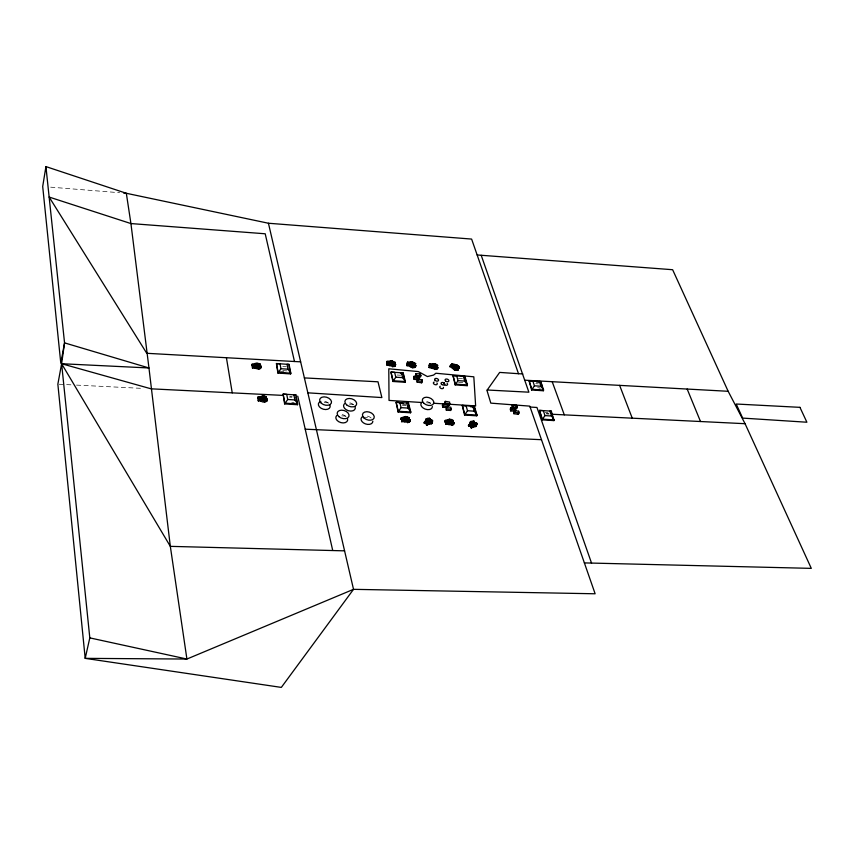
<?xml version="1.0" encoding="UTF-8"?>
<svg xmlns="http://www.w3.org/2000/svg" width="854" height="854" viewBox="0 0 854 854"><rect width="100%" height="100%" fill="white"/><g stroke="black" fill="none" stroke-linecap="round" stroke-linejoin="round"><path stroke-width="0.64" stroke-dasharray="4.27 3.2" d="M539.963 388.623L540.251 387.908L537.646 387.737M546.56 413.987L549.09 414.115M59.193 384.236L71.181 384.834M76.508 385.101L140.44 388.292M341.728 415.855L345.464 416.09M363.185 417.158L370.583 417.606M291.758 402.287L294.139 402.437M426.434 402.789L432.487 403.173M289.784 396.373L292.164 396.523M545.268 412.514L547.894 412.685M289.57 397.121L291.94 397.27M546.293 413.315L548.919 413.475M402.672 404.55L406.12 404.775M402.426 405.287L405.863 405.501M324.274 402.554L328 402.789M349.393 404.123L353.086 404.358M282.813 370.636L287.499 370.946M458.555 382.432L462.996 382.731M280.251 371.223L283.763 371.458M282.802 366.526L286.314 366.761M458.449 378.429L462.43 378.706M535.778 383.67L538.372 383.852M397.163 375.013L400.547 375.237M50.664 187.165L119.688 192.737M430.576 403.408L429.359 402.554A5.967 3.854 19.8 0 0 424.982 401.348M353.631 404.753L352.424 403.878A6.063 3.982 17.9 0 0 347.962 402.65M371.138 418.012L369.921 417.126A6.085 4.014 18.4 0 0 365.437 415.898M328.544 403.184L327.338 402.309A6.085 4.014 17.2 0 0 321.424 401.22M346.009 416.485L344.792 415.61A6.117 4.046 17.8 0 0 340.298 414.371"/><path stroke-width="1.28" d="M393.374 362.694C394.185 360.858 389.285 360.356 390.246 362.576L392.829 363.078L393.438 361.733M393.416 364.829L393.481 363.783L392.68 363.452L390.524 363.398L390.566 364.594L393.481 364.637L390.63 364.402L390.524 363.398M393.566 363.729L394.836 363.42M389.275 362.384L388.036 362.459L388.026 363.815L389.146 364.028L389.275 362.384L386.734 362.982L387.097 361.338L391.847 360.879L395.199 362.363L393.918 362.672L393.416 363.964L390.459 363.58M393.918 362.672L394.217 363.985L395.615 364.669L395.167 366.11L393.982 366.569L386.841 365.042L387.204 363.356L389.146 364.028M386.841 365.042L387.193 363.985L392.829 365.672L395.615 364.669M390.246 362.576L390.321 361.317M387.193 363.985L387.204 363.356M386.734 362.982L387.097 361.338M261.004 400.921L258.356 401.006L258.666 399.918L261.313 399.821C259.915 402.661 265.69 402.458 266.992 400.942L267.153 398.957L265.754 398.871L265.188 397.462L266.416 396.929L264.921 396.192L262.722 395.786L260.385 396.726L260.075 397.815M266.992 400.942L267.323 399.416M476.906 423.37L475.924 426.509L473.255 427.181L473.308 425.836L476.329 425.452L476.906 423.37L473.511 422.025L474.237 421.417L473.778 421.033L470.554 421.502L470.148 422.559L471.162 422.367M254.77 366.43L252.656 366.355L252.474 368.117C254.94 367.316 260.182 371.138 260.822 367.241L261.132 366.152L259.755 366.056L259.2 364.69L260.406 364.188L256.787 363.067L252.143 364.21L251.962 365.928L254.524 365.032L254.673 366.772L253.521 366.697L253.264 365.256L254.428 365.373L254.673 366.772M261.132 366.152C260.481 370.049 255.239 366.217 252.773 367.017L252.474 368.117M475.742 424.15L475.635 424.854L475.742 424.15L474.055 423.477L472.913 424.822L474.077 425.708L475.71 424.673M426.904 419.57L425.868 419.762L426.253 418.706L429.53 418.225L429.989 418.62L429.242 419.239L432.658 420.584L432.007 422.677L428.943 423.061L428.9 424.417L431.622 423.744L432.263 421.652M431.323 422.079L431.441 421.364L429.743 420.691L428.559 422.047L429.722 422.933L431.398 421.887L429.722 422.933M436.501 366.868L437.856 367.615L437.355 369.035L436.116 369.419L429.082 367.53L430.074 367.092L430.202 365.79L429.156 365.523L429.594 363.9L434.408 363.719L436.405 364.455L437.643 365.352L436.33 365.576L436.127 367.925L435.956 366.633L437.259 366.409M435.775 365.565L435.924 364.637L432.818 364.06L432.647 365.277L435.198 365.907L435.85 365.384L435.198 365.907M429.082 367.53L429.455 366.473L434.964 368.426L437.728 367.978M432.647 365.277L432.818 364.06M429.156 365.523L429.22 364.957M429.594 363.9L431.686 365.042L431.441 366.644L430.331 366.366L430.459 365.064L431.569 365.373L431.441 366.644M429.455 366.473L429.519 365.875L431.558 366.313M409.397 364.829L409.546 363.558L408.436 363.249L408.287 364.562L409.397 364.829L409.664 363.217L407.134 363.708L407.561 362.085L412.418 361.904L415.652 363.537L414.329 363.761L413.966 364.818L415.29 364.594M410.806 364.274L410.753 365.448L413.005 366.003L413.763 364.807L410.806 364.274L413.763 364.807M413.784 363.751L413.923 362.822L410.806 362.235L410.625 363.462L413.187 364.092L413.848 363.558L413.187 364.092M415.482 366.857C414.371 368.469 408.308 367.7 409.963 365.064L407.401 364.658L407.038 365.726L409.6 366.12M409.568 366.419L409.963 365.064M410.625 363.462L410.806 362.235M407.038 365.726L407.465 364.06L409.514 364.498M407.401 364.658L407.465 364.06M407.134 363.708L407.561 362.085M45.924 166.594L42.7 186.514L60.805 363.27L64.552 342.881L45.924 166.594L126.328 193.282L268.434 223.246L471.611 239.067L518.495 373.71L522.797 373.945M123.67 193.068L126.328 193.282L130.929 223.567L148.959 367.967L61.616 363.729L57.858 384.172L85.197 658.359L186.909 659.042L170.33 546.357L148.959 367.967L64.552 342.881L61.616 363.729L89.809 637.885L85.197 658.359L281.329 687.406L353.524 589.335L268.434 223.246M395.167 366.11L395.541 364.242M251.962 365.928L252.143 364.21M258.719 364.594L258.196 365.277L255.527 365.096L255.325 363.964L258.57 363.783L258.666 364.797L258.943 363.462M255.527 365.096L255.378 363.761M255.143 368.373L255.378 366.942M255.944 366.142L259.018 365.96L258.602 367.369L256.253 367.209L255.944 366.142L258.965 366.152L259.136 367.06M256.253 367.209L255.997 365.95M255.325 363.964L257.396 363.505M257.673 364.487L257.972 363.398M258.196 365.277L255.581 364.904M258.57 363.783L257.342 363.697M258.602 367.369L259.189 366.868M258.41 369.131L258.709 368.042M258.794 369.077L259.093 367.978M259.456 367.145L259.755 366.056M260.406 364.188L260.192 365.726L258.901 365.79M260.192 365.726L260.491 364.637M259.883 368.757L260.182 367.668M260.972 368.106L261.292 366.59M260.385 396.726L258.015 397.003L257.823 398.743L258.943 398.818L259.21 400.312L258.228 400.323L258.356 401.006M257.823 398.743L258.015 397.003M258.228 400.323L258.538 399.224L260.598 399.629L259.413 399.555L259.146 398.071L260.331 398.177L260.598 399.629M258.943 398.818L259.242 397.718L260.427 397.836L260.694 399.288M259.21 400.312L259.509 399.213M260.107 397.985L260.417 396.896M261.249 396.726L264.548 396.523L264.174 398.071L261.463 397.9L261.249 396.726L264.548 396.523M261.463 397.9L261.303 396.534M261.068 401.263L261.313 399.821M261.932 398.797L264.953 398.967L265.124 399.918L262.199 400.088L261.932 398.797L264.121 398.53L265.007 398.775L265.124 399.918M262.424 396.886L262.722 395.786M262.199 400.088L265.178 399.725M263.619 397.217L263.929 396.128M264.174 398.071L264.644 397.569M264.398 402.031L264.708 400.932L267.302 399.853M264.783 401.967L265.092 400.868M266.416 396.929L266.192 398.487L264.879 398.551M266.192 398.487L266.501 397.398M265.893 401.636L266.202 400.537M267.153 398.957L267.014 400.515M277.913 373.059L280.966 368.714L280.005 363.783L276.45 363.558L277.913 373.059L290.606 373.903L290.819 373.166L289.079 364.423L287.04 364.263L288.011 369.184L290.819 373.166L278.126 372.312L276.45 363.558L289.079 364.423L288.865 365.17M284.628 403.91L287.723 399.48L286.731 394.388L283.101 394.11L284.628 403.91L297.512 404.711L295.932 394.932L283.101 394.11L284.841 403.163L297.736 403.963L294.876 399.928L293.872 394.836L295.932 394.932M471.013 424.363L470.074 425.078L471.568 426.349L472.337 425.932L471.013 424.363L469.07 426.199L468.43 425.644L469.753 424.545L470.554 421.502M387.791 364.541L388.143 363.473M389.403 365.619L389.755 364.242M391.495 361.936L391.847 360.879M390.257 361.509L392.338 361.327M392.829 363.078L393.438 362.502M426.637 421.577L425.687 422.303L427.171 423.584L427.961 423.157L426.637 421.577L424.673 423.435L424.032 422.879L425.409 421.769L426.253 418.706M392.466 366.729L392.829 365.672M392.851 366.729L393.214 365.661M394.836 363.836L395.199 362.363M393.982 366.569L394.334 365.512M392.893 381.471L395.85 377.19L394.601 372.333L390.951 372.098L392.893 381.471L405.138 382.282L405.394 381.557L403.152 372.931L401.391 372.792L402.65 377.649L405.394 381.557L393.139 380.735L390.951 372.098L403.152 372.931L403.857 377.351M408.404 364.22L408.041 365.288L407.102 365.117M410.753 365.448L413.614 365.832M412.055 362.961L412.418 361.904M410.742 362.427L412.856 362.363M413.923 362.822L412.792 362.555M412.557 367.679C412.386 365.896 418.396 366.355 414.5 365.053L414.329 363.761M414.051 363.687L414.425 362.63M412.941 367.69L413.315 366.633M398.103 412.002L401.102 407.636L399.832 402.608L396.107 402.33L398.103 412.002L410.55 412.77L410.806 412.034L408.5 403.12L396.107 402.33L398.359 411.265L410.806 412.034L408.02 408.073L406.717 403.045L408.5 403.12L408.244 403.846M414.5 365.053L414.126 366.11L413.966 364.818M414.105 367.604L414.468 366.547M415.247 365L415.652 363.537M415.45 366.441L415.813 365.384M415.354 367.231L415.855 365.8M418.609 379.699L418.641 376.582L414.126 376.262L414.094 379.379L417.478 379.624M414.094 379.379L414.126 376.262M415.951 373.657L415.994 376.817L420.446 377.062L420.926 375.685L420.328 373.892L415.951 373.657L415.994 376.817M409.418 418.108L408.169 418.182L407.796 419.239L409.045 419.175L409.301 417.649L405.682 416.517L401.263 417.755L401.049 419.463L403.643 418.567L403.889 420.349L402.757 420.285L402.383 418.802L403.526 418.908L403.889 420.349M401.049 419.463L401.263 417.755M404.006 420.019L401.946 419.965L401.572 421.033L401.743 421.716L404.273 421.609L404.647 420.542L402.117 420.648L401.743 421.716M403.131 418.524L403.504 417.457M417.435 379.027L417.136 382.122L421.684 382.805L422.164 381.428L421.983 379.699L417.435 379.027L417.136 382.122M404.401 417.264L407.507 417.254L404.401 417.264L404.636 418.631L407.241 418.791L407.721 418.097L407.241 418.791M418.161 377.959L418.641 376.582M404.636 418.631L407.315 418.599M419.848 375.28L420.328 373.892M405.298 417.585L405.682 416.517M408.169 418.182L408.82 419.581L410.368 420.115L409.002 422.303L404.358 421.951L404.647 420.542M408.372 420.435L405.522 420.798L405.127 419.709L408.137 419.495L408.308 420.627L408.137 419.495M405.522 420.798L405.191 419.517M405.127 419.709L407.262 419.25M421.983 379.699L421.684 382.805M407.817 420.947L405.586 420.616M407.604 422.709L407.988 421.641L410.39 420.552M409.301 417.649L409.045 419.175M407.966 422.645L408.351 421.577M409.002 422.303L409.386 421.236M410.166 419.656L410.005 421.62M409.995 421.182L410.368 420.115M429.146 366.932L429.519 365.875M430.202 365.79L430.576 364.733M430.074 367.092L430.448 366.035M431.601 368.234L432.007 366.878M432.775 366.27L435.775 366.622L435.028 367.818L432.786 367.252L432.775 366.27L435.711 366.814L436.33 365.576M432.786 367.252L432.839 366.088M432.754 364.242L434.846 364.188M435.092 365.277L435.476 364.22M435.924 364.637L434.782 364.37M435.028 367.818L432.861 367.071M434.579 369.483L434.964 368.426M436.031 365.512L436.405 364.455M434.964 369.494L435.348 368.437M436.116 369.419L436.49 368.362M437.227 366.814L437.643 365.352M437.814 367.199L437.483 368.672M424.032 422.879L425.623 420.552L425.239 421.62M424.673 423.435L425.815 421.961M425.409 421.769L425.794 420.702M426.157 420.189L427.331 421.203L426.157 420.189L427.246 418.876L428.228 418.641L429.156 420.232L429.071 419.367M427.246 418.876L428.996 419.56M427.566 419.218L427.95 418.161M428.548 424.128L427 425.324L426.317 424.726L428.089 422.826M426.317 424.726L427.299 423.242M427 425.324L428.943 423.061M429.53 418.225L429.605 419.688L429.989 418.62M428.559 422.047L429.743 420.691M428.9 424.417L429.284 423.36M429.669 420.883L430.501 420.552M450.325 365.651L452.716 366.74L452.332 367.796L449.941 366.697L450.752 365.202L452.588 366.163L453.485 365.213L451.617 364.114L451.232 365.16L452.15 365.683L452.535 364.637M450.752 365.202L449.941 366.697M459.431 367.284L457.947 367.06L457.563 368.117L459.046 368.341L459.431 367.284L458.705 366.206L457.093 365.021L452.022 363.687L451.232 365.16M431.387 420.873L431.772 419.816M453.485 365.213L452.46 366.494L451.617 365.619M431.441 421.364L430.437 420.744M431.622 423.744L432.007 422.677M431.804 423.52L432.188 422.463M432.188 422.741L432.583 421.684M456.965 369.174L458.118 369.835L457.552 370.412L454.435 369.91L452.118 368.021L452.716 366.74M453.293 367.284L455.321 368.223L456.634 367.647L453.933 366.323L453.293 367.284L455.257 368.405L456.634 367.647M453.922 365.597L454.307 364.551M453.933 366.323L456.57 367.839M454.339 365.693L455.129 364.733L457.979 366.142L455.065 364.925L454.339 365.693L456.58 366.974L457.979 366.142M454.435 369.91L454.819 368.864L452.503 366.974M454.819 370.038L455.203 368.992L458.288 369.12L457.349 368.127L457.947 367.06M442.82 404.113L442.319 405.49L442.927 407.294L447.379 407.443L447.891 406.066L447.25 404.166L442.82 404.113L443.429 405.917L442.927 407.294M456.709 366.078L457.093 365.021M456.58 366.974L457.381 366.889M456.057 370.337L456.442 369.28M445.254 401.359L444.817 404.518L445.254 401.359L449.652 402.063L449.492 405.255L447.154 404.881M458.705 366.206L458.32 367.263L459.046 368.341M457.552 370.412L457.936 369.366M457.904 370.177L458.502 368.779M458.758 368.64L459.153 367.594M446.332 406.995L446.354 410.208L450.816 410.475L451.328 409.098L450.773 407.177L446.332 406.995L446.354 410.208M455.171 384.887L458.075 380.649L456.676 375.835L452.983 375.6L455.171 384.887L467.17 385.688L467.437 384.962L464.928 376.411L463.327 376.283L464.736 381.097L467.437 384.962L455.438 384.161L452.983 375.6L464.928 376.411L464.661 377.126M451.638 421.897L452.866 421.823L453.26 420.766L451.649 419.57L449.546 419.186L445.222 420.414L445.009 422.111L447.592 421.225L447.859 422.997L446.749 422.933L446.343 421.46L447.464 421.566L447.859 422.997M445.009 422.111L445.222 420.414M445.745 424.353L446.14 423.296L448.628 423.189L448.233 424.246L445.745 424.353L445.564 423.669L445.948 422.613L447.987 422.666M448.243 420.125L451.371 419.912L451.147 421.449L448.563 421.289L448.243 420.125L451.296 420.104M448.563 421.289L448.318 419.933M449.151 420.243L449.546 419.186M452.31 423.082L449.492 423.445L449.076 422.367L452.044 422.143L452.236 423.274L452.044 422.143M453.26 420.766L452.033 420.841L452.716 422.228L454.253 422.762L452.908 424.94L448.329 424.587L448.628 423.189M449.492 423.445L449.151 422.175M451.254 420.638L451.649 419.57M451.147 421.449L448.638 421.097M449.076 422.367L451.19 421.908M451.755 423.595L449.567 423.264M453.132 420.307L452.866 421.823M451.542 425.335L451.937 424.278L454.275 423.2M451.905 425.271L452.3 424.214M452.908 424.94L453.314 423.883M454.253 422.762L453.88 424.257M464.555 415.055L467.501 410.742L466.06 405.767L462.292 405.49L464.555 415.055L476.735 415.813L477.012 415.087L474.418 406.258L462.292 405.49L464.832 414.339L477.012 415.087L474.269 411.169L472.806 406.194L474.418 406.258L474.141 406.974M468.43 425.644L469.988 423.349L469.583 424.395M469.07 426.199L470.202 424.748M469.753 424.545L470.159 423.488M470.501 422.986L471.686 423.99L470.501 422.986L472.508 421.449L473.458 423.018L473.778 421.033M471.547 421.684L473.287 422.356M472.902 426.893L471.408 428.078L470.725 427.491L472.465 425.602M470.725 427.491L471.696 426.018M471.408 428.078L473.308 425.836M474.237 421.417L473.831 422.474L473.372 422.079M472.913 424.822L474.055 423.477M473.255 427.181L473.66 426.125M473.981 423.669L474.792 423.338M474.077 425.708L472.977 424.63M475.614 423.659L476.02 422.602M476.532 422.965L476.5 424.427M475.924 426.509L476.863 424.459M510.756 407.796L510.212 409.151L510.745 410.923L515.197 411.222L515.741 409.867L515.197 408.095L510.756 407.796L511.29 409.568L510.745 410.923M512.4 405.138L511.856 406.493L512.475 408.308L516.841 408.522L517.385 407.166L516.691 405.351L512.4 405.138L513.008 406.952L512.475 408.308M514.161 410.593L513.884 413.699L518.378 414.361L518.933 413.005L518.656 411.244L514.161 410.593L513.884 413.699M514.652 409.45L515.197 408.095M516.147 406.707L516.691 405.351M518.656 411.244L518.378 414.361M531.594 389.979L534.433 385.805L532.853 381.023L529.106 380.788L531.594 389.979L543.304 390.758L543.592 390.054L540.763 381.578L539.344 381.46L540.934 386.243L543.592 390.054L531.882 389.275L529.106 380.788L540.763 381.578L543.304 390.758M542.087 419.858L544.959 415.599L543.336 410.667L539.504 410.39L542.087 419.858L553.958 420.595L551.332 411.137L539.504 410.39L542.375 419.154L554.257 419.89L551.556 416.015L549.912 411.094L551.332 411.137M451.488 365.95L452.417 364.968L453.367 365.544M422.431 401.903L421.545 402.565A5.967 3.854 19.8 0 0 425.207 409.098A5.967 3.854 19.8 0 0 432.348 406.547M362.79 416.485L361.84 417.168A6.085 4.014 18.4 0 0 365.395 423.883A6.085 4.014 18.4 0 0 372.856 421.236M336.764 415.556L336.647 415.642A6.117 4.046 17.8 0 0 340.895 422.613A6.117 4.046 17.8 0 0 347.514 418.62M344.461 403.814L344.354 403.889A6.063 3.982 17.9 0 0 348.592 410.774A6.063 3.982 17.9 0 0 355.136 406.856M320.175 401.647L319.204 402.319A6.085 4.014 17.2 0 0 323.378 409.226A6.085 4.014 17.2 0 0 330.028 405.287M471.686 423.99L473.532 422.826M427.331 421.203L429.22 420.04M445.564 423.669L446.482 423.659M252.357 367.444L253.318 367.444M584.382 562.903L811.3 568.369L745.062 423.701L728.163 391.292L672.632 269.715L477.151 254.962M344.578 550.851L170.33 546.357L61.616 363.729L151.105 388.826L283.325 395.413M443.429 405.917L447.891 406.066M305.22 429.178L541.479 439.693M551.631 414.233L745.062 423.701M513.008 406.952L517.385 407.166M416.485 375.44L420.926 375.685M304.376 377.906L378.002 381.802L381.877 397.569L307.846 392.829M487.207 390L528.882 392.189L481.218 255.325M300.64 361.85L146.771 353.3L49.148 197.06L130.929 223.567L265.21 233.782L294.481 361.509M524.996 380.211L728.163 391.292M446.856 408.831L451.328 409.098M401.423 418.396L402.501 418.46M445.404 421.054L446.461 421.118M530.099 407.038L536.952 407.475L591.566 563.181M421.641 402.49L389.029 400.419L388.783 368.789L418.3 371.575L427.395 376.55L433.565 375.087L435.892 373.241L473.821 376.817L475.635 405.917L449.3 404.241L449.492 405.255M433.715 403.259L444.795 403.953M470.501 406.75L472.935 406.899M399.576 403.301L403.291 403.536M261.516 397.708L264.228 397.879M258.132 397.654L259.242 397.718M287.723 399.48L294.876 399.928M467.501 410.742L474.269 411.169M544.959 415.599L551.556 416.015M401.102 407.636L408.02 408.073M395.85 377.19L402.65 377.649M511.29 409.568L515.741 409.867M536.59 382.026L539.184 382.197M400.462 373.486L402.896 373.657M252.261 364.839L253.36 364.914M280.966 368.714L288.011 369.184M458.075 380.649L464.736 381.097M534.433 385.805L540.934 386.243M518.495 373.71L499.665 372.408L486.951 390.374L490.815 403.131L529.79 406.13L595.131 593.776L353.524 589.335L186.909 659.042L89.809 637.885M256.307 367.006L258.655 367.177M414.574 378.002L419.09 378.322M514.428 412.343L518.933 413.005M417.617 380.745L422.164 381.428M445.318 403.141L449.994 403.878M390.31 362.384L392.893 362.886M387.097 361.915L388.154 362.128M261.367 400.163L264.708 400.932M448.724 423.531L451.937 424.278M404.732 420.883L407.988 421.641M410.699 363.27L413.261 363.9M407.497 362.651L408.554 362.907M432.711 365.096L435.262 365.726M451.115 422.1L451.969 422.335M407.198 419.442L408.063 419.688M392.274 361.52L393.374 361.925M409.931 365.363L412.93 366.612M454.403 365.512L456.644 366.782M428.623 421.855L429.786 422.741M474.728 423.531L475.667 424.331M470.885 424.694L472.337 425.932M468.825 424.598L469.476 425.143M471.13 426.434L471.814 427.021M469.807 425.804L471.291 427.075M426.52 421.908L427.961 423.157M426.701 423.669L427.384 424.257M424.417 421.812L425.057 422.367M425.431 423.029L426.904 424.31M687.171 389.05L700.515 421.524M619.62 385.367L632.248 418.182M552.196 381.695L564.302 414.852M551.46 413.101L553.958 420.595M474.514 408.244L476.735 415.813M465.024 378.354L467.17 385.688M445.948 422.613L446.14 423.296M404.497 379.816L405.138 382.282M408.575 405.127L410.55 412.77M407.507 417.254L407.657 418.279M401.946 419.965L402.117 420.648M297.736 396.139L332.697 550.382M295.975 396.961L297.512 404.711M289.111 366.419L290.606 373.903M252.656 366.355L252.773 367.017M258.538 399.224L258.666 399.918M226.417 357.73L232.235 392.872M443.375 387.353A1.911 1.217 19.9 0 1 442.436 388.655A1.911 1.217 19.9 0 1 440.12 387.801A1.911 1.217 19.9 0 1 440.269 386.211M436.928 382.955A2.018 1.281 19.7 0 1 436.426 384.695A2.018 1.281 19.7 0 1 433.715 383.798A2.018 1.281 19.7 0 1 434.227 382.058M447.112 383.393A1.975 1.249 20 0 1 447.101 385.101A1.975 1.249 20 0 1 444.614 384.802M443.813 383.809A1.975 1.249 20 0 1 443.781 383.467M444.101 382.891A1.975 1.249 20 0 1 444.432 382.709M799.942 407.347L736.191 404.017L742.649 418.097L806.891 422.228L799.942 407.347M441.635 384.417A1.921 1.217 19.9 0 0 444.71 384.428A1.921 1.217 19.9 0 0 442.383 382.443A1.921 1.217 19.9 0 0 441.635 384.417M435.006 380.211A2.018 1.281 19.7 0 0 438.369 380.713A2.018 1.281 19.7 0 0 436.458 378.429A2.018 1.281 19.7 0 0 435.006 380.211M445.542 380.916A1.975 1.249 20 0 0 448.788 381.162A1.975 1.249 20 0 0 446.621 379.016A1.975 1.249 20 0 0 445.542 380.916M346.575 404.807A6.074 3.982 17.9 0 0 356.481 404.775A6.074 3.982 17.9 0 0 349.297 398.455A6.074 3.982 17.9 0 0 346.575 404.807M321.307 403.227A6.095 4.003 17.2 0 0 331.299 403.195A6.095 4.003 17.2 0 0 324.146 396.864A6.095 4.003 17.2 0 0 321.307 403.227M338.846 416.613A6.127 4.046 17.8 0 0 348.848 416.56A6.127 4.046 17.8 0 0 341.621 410.166A6.127 4.046 17.8 0 0 338.846 416.613M364.156 418.14A6.095 4.014 18.4 0 0 374.063 418.086A6.095 4.014 18.4 0 0 366.814 411.713A6.095 4.014 18.4 0 0 364.156 418.14M424.086 403.451A5.978 3.854 19.8 0 0 433.683 403.419A5.978 3.854 19.8 0 0 426.445 397.217A5.978 3.854 19.8 0 0 424.086 403.451"/></g></svg>
